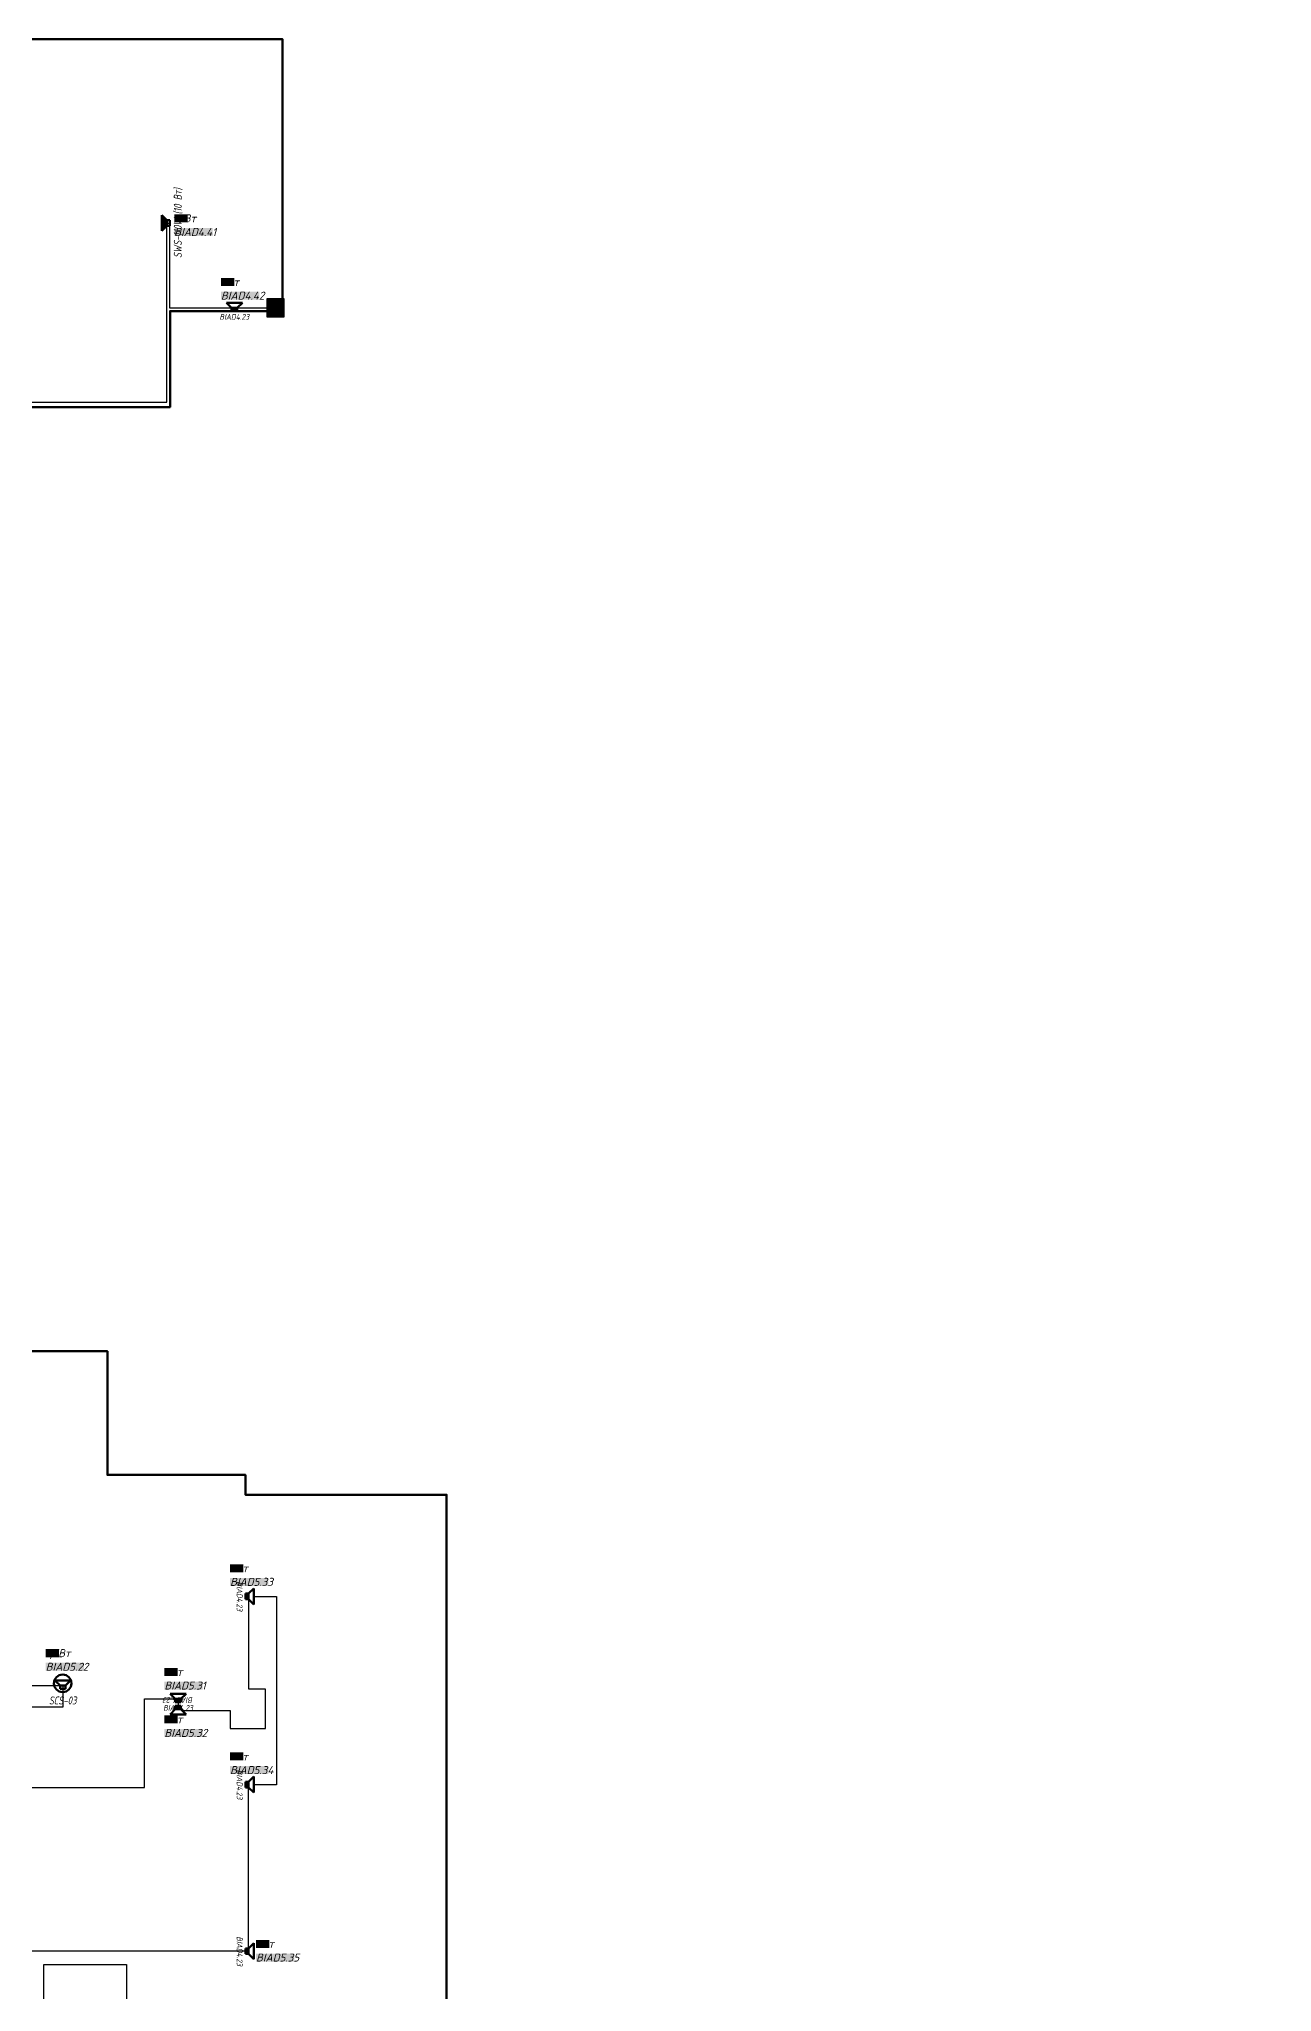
# Model space of a CAD drawing. Extents: x -152830 to 1281226, y -304852 to -2349.
# Drawn here: x 388286 to 426818, y -113005 to -51985 of the extents above; entities that cross this region are included whole.
import ezdxf
from ezdxf import colors
from ezdxf.entities.mleader import LeaderData, LeaderLine
from ezdxf.enums import TextEntityAlignment as Align
from ezdxf.math import Vec2, Vec3

# ---------------------------------------------------------------- set-up
doc = ezdxf.new("R2010")
doc.units = 0
doc.header["$LTSCALE"] = 100
doc.linetypes.add('CONTI', pattern=[0])
doc.layers.get('Defpoints').update_dxf_attribs({"color": 42})
doc.layers.add('_1', color=7, linetype='Continuous')
doc.layers.add('_СОУЭ_Аннотации', color=7, linetype='Continuous')
for name, color, linetype, lineweight in [('_13_СОУЭ_линии', 5, 'Continuous', 70), ('_СОУЭ Оповещение_речевое', 7, 'Continuous', 30), ('НО Оповещатели Речь', 5, 'Continuous', 50)]:
    doc.layers.add(name, color=color, linetype=linetype, lineweight=lineweight)
doc.styles.add('OlympDesign', font='isocpeui.ttf', dxfattribs={"height": 250})
doc.linetypes.add('Открыто в трубе', pattern='A,2,[1,BDG_GOST,S=1,R=0,X=0,Y=0],-4', length=6)

# ---------------------------------------------------------------- blocks, each defined once
blk = doc.blocks.new('*U105')
at = {"layer": 'НО Оповещатели Речь', "color": 5}
for p, q in [((-84, -184), (-242, -26)), ((-242, -26), (242, -26)), ((-84, -184), (84, -184)), ((-84, -281), (-84, -184)), ((84, -281), (-84, -281)), ((84, -184), (242, -26)), ((84, -281), (84, -184))]:
    blk.add_line(p, q, dxfattribs=at)
blk.add_circle((0, -114), 273, dxfattribs=at)
at = {"layer": 'Defpoints', "lineweight": 50, "ltscale": 100, "style": 'OlympDesign', "width": 0.8}
blk.add_text('SСS-03', height=250, dxfattribs=at).set_placement((0, -649), align=Align.MIDDLE_CENTER)
blk = doc.blocks.new('SFT-2300-М')
at = {"true_color": 0xffffff}
h = blk.add_hatch(color=7, dxfattribs=at)
h.dxf.hatch_style = 1
h.paths.add_polyline_path([(250, 292), (-274, 292), (-274, -295), (250, -295)])
at = {"layer": '_1', "lineweight": 30}
h = blk.add_hatch(color=5, dxfattribs=at)
h.dxf.hatch_style = 1
h.paths.add_polyline_path([(177, -2, 1), (-202, -2, 1)])
at = {"color": 5, "lineweight": 30}
blk.add_lwpolyline([(-274, 292), (250, 292), (250, -295), (-274, -295)], close=True, dxfattribs=at)
blk.add_circle((-12, -2), 189, dxfattribs=at)
blk = doc.blocks.new('*U128')
at = {"layer": 'НО Оповещатели Речь'}
h = blk.add_hatch(color=5, dxfattribs=at)
h.dxf.hatch_style = 1
h.set_gradient(color1=(0, 0, 255), color2=(0, 0, 255), rotation=351.73505, tint=1)
h.paths.add_polyline_path([(243, 256), (-243, 256), (-85, 98), (85, 98)])
at = {"linetype": 'CONTI', "lineweight": 60}
for p, q in [((-243, 256), (243, 256)), ((-85, 98), (-243, 256)), ((-85, 0), (-85, 98)), ((85, 0), (-85, 0)), ((85, 98), (85, 0))]:
    blk.add_line(p, q, dxfattribs=at)
at = {"layer": 'НО Оповещатели Речь', "color": 5}
for p, q in [((-85, 98), (-243, 256)), ((-243, 256), (243, 256)), ((85, 98), (-85, 98)), ((-85, 98), (-85, 0)), ((243, 256), (85, 98)), ((85, 98), (243, 256)), ((85, 0), (85, 98)), ((-85, 0), (85, 0))]:
    blk.add_line(p, q, dxfattribs=at)
at = {"layer": 'Defpoints', "color": 7, "lineweight": 50, "ltscale": 100, "style": 'OlympDesign', "width": 0.8}
blk.add_text('SWS-110W (10 Вт)', height=250, dxfattribs=at).set_placement((0, -244), align=Align.MIDDLE_CENTER)
blk = doc.blocks.new('*U104')
at = {"color": 5}
blk.add_wipeout([(-348, 366), (348, 366), (121, 140), (121, 0), (-121, 0), (-121, 140)], dxfattribs=at).dxf.layer = 'НО Оповещатели Речь'
at = {"layer": 'НО Оповещатели Речь'}
h = blk.add_hatch(color=5, dxfattribs=at)
h.dxf.hatch_style = 1
h.set_gradient(color1=(0, 0, 255), color2=(0, 0, 255), tint=1)
h.paths.add_polyline_path([(-121, 0), (121, 0), (121, 140), (-121, 140)])
at = {"layer": 'НО Оповещатели Речь', "color": 5}
for p, q in [((-121, 140), (-348, 366)), ((-348, 366), (348, 366)), ((121, 140), (-121, 140)), ((-121, 140), (-121, 0)), ((-121, 0), (121, 0)), ((121, 140), (348, 366)), ((121, 0), (121, 140))]:
    blk.add_line(p, q, dxfattribs=at)
at = {"layer": 'Defpoints', "lineweight": 50, "ltscale": 100, "style": 'OlympDesign', "width": 0.8}
blk.add_text('BIAD4.23', height=250, dxfattribs=at).set_placement((0, -250), align=Align.MIDDLE_CENTER)

msp = doc.modelspace()

# ---------------------------------------------------------------- linework, layer by layer
at = {"layer": '_13_СОУЭ_линии', "color": 5, "lineweight": 30}
for points in [[(368991.897947, -63326.8474), (392280.98954, -63326.8474), (392280.98954, -57735.89721), (392367.718826, -57735.89721), (392367.718826, -60384.42613), (395413.872066, -60384.42613)], [(382374.168885, -106615.414112), (391587.244807, -106615.414112), (391587.244807, -103849.42613), (392630.687821, -103849.42613), (392630.687821, -104209.256939), (394258.673791, -104209.256939), (394258.673791, -104777.233214), (395358.744299, -104777.233214), (395358.744299, -103543.858078), (394847.026194, -103543.858078), (394847.026194, -100652.356469), (395711.438313, -100652.356469), (395711.438313, -106529.818365), (394826.734289, -106529.818365), (394826.734289, -107588.9057), (394826.734289, -107588.9057), (394826.734289, -111732.271379), (387715.187821, -111732.271379)], [(385027.797999, -103431.902478), (389025.528207, -103431.902478), (389025.528207, -104104.74048), (373190.687821, -104104.74048)], [(388434.070958, -115399.175756), (388434.070958, -112146.388082), (391019.431624, -112146.388082), (391019.431624, -117579.42613)]]:
    msp.add_lwpolyline(points, dxfattribs=at)
at = {"layer": '_СОУЭ_Аннотации', "color": 67, "linetype": 'CONTI', "lineweight": 60, "ltscale": 100, "true_color": 0x727430}
for points in [[(362865.626213, -63484.809572), (392380.626213, -63484.809572), (392380.626213, -60484.809572), (395890.626213, -60484.809572), (395890.626213, -51984.809572), (372090.626213, -51984.809572)], [(401025.687821, -114719.809572), (401025.687821, -97469.419356), (394735.687821, -97469.419356), (394735.687821, -96849.809572), (390425.687821, -96849.809572), (390425.687821, -92984.809572), (355830.505044, -92984.809572), (355830.505044, -88039.809572), (350950.505044, -88039.809572), (350950.505044, -96849.809572), (345510.687821, -96849.809572), (345510.687821, -114719.809572)]]:
    msp.add_lwpolyline(points, dxfattribs=at)

# ---------------------------------------------------------------- block references
msp.add_blockref('SFT-2300-М', (395688.272957, -60382.821717))
at = {"layer": '_СОУЭ Оповещение_речевое', "color": 4, "lineweight": 50, "rotation": 89.99999999999999}
msp.add_blockref('*U128', (392378.679307, -57733.799459), dxfattribs=at)
at = {"layer": '_СОУЭ Оповещение_речевое', "color": 4, "lineweight": 50}
msp.add_blockref('*U105', (389025.528207, -103248.224933), dxfattribs=at)

# ---------------------------------------------------------------- texts
at = {"layer": '_СОУЭ_Аннотации', "color": 7, "linetype": 'Открыто в трубе', "lineweight": 60, "ltscale": 100, "char_height": 250, "width": 418.76026667, "attachment_point": 1, "style": 'OlympDesign', "bg_fill": 1, "box_fill_scale": 1, "bg_fill_color": 7, "bg_fill_true_color": 16777215, "bg_fill_transparency": 0}
for s, insert in [('10Вт', (392511.250036, -57464.06631, 0)), ('6Вт', (393970.526014, -59451.697014, 0)), ('3Вт', (394254.551464, -99640.288831, 0)), ('1,5Вт', (388492.283816, -102294.314186)), ('6Вт', (392202.517529, -102881.277551, 0)), ('3Вт', (394254.551464, -105522.842688, 0))]:
    msp.add_mtext(s, dxfattribs=dict(at, insert=insert))
at = {"layer": '_СОУЭ_Аннотации', "char_height": 250, "width": 1197.06228103, "attachment_point": 1, "style": 'OlympDesign', "bg_fill": 1, "box_fill_scale": 1, "bg_fill_color": 7, "bg_fill_true_color": 16777215, "bg_fill_transparency": 0}
for s, insert in [('BIAD4.41', (392513.580928, -57889.425793, 0)), ('BIAD5.22', (388494.614708, -102719.673669, 0)), ('BIAD5.32', (392204.848422, -104786.18208, 0))]:
    msp.add_mtext(s, dxfattribs=dict(at, insert=insert))

# ---------------------------------------------------------------- leaders
at = {"layer": '_13_СОУЭ_линии', "color": 18, "linetype": 'CONTI', "lineweight": 18, "ltscale": 100, "true_color": 0x000000}
ml = msp.add_multileader_mtext('Standard', dxfattribs=at)
ml.set_content('АЛС 1.1 раздела АПС\\P(см. раздел "ИОС5.5.1")', color=(0, 0, 0), style='OlympDesign')
ml.set_leader_properties(color=256, linetype='ByLayer', lineweight=-1)
ml.build(insert=Vec2(0, 0))
ml.multileader.update_dxf_attribs({"text_left_attachment_type": 6, "text_right_attachment_type": 6, "dogleg_length": 2, "arrow_head_size": 200, "scale": 100})
ctx = ml.context
ctx.base_point, ctx.scale, ctx.char_height, ctx.arrow_head_size, ctx.landing_gap_size, ctx.plane_origin = Vec3(43391.177549, -92119.350032), 100, 250, 200, 0, Vec3(54855.263188, -82979.027992)
ctx.left_attachment, ctx.right_attachment = 6, 6
notes = []
notes.append((ctx, [(0, (1, 1, 0), (47312.010883, -92119.350032), (-1, 0), 200, [(0, [(48521.746321, -90079.139826), (47667.722509, -90245.694326)], 0, [])])]))
ctx.mtext.insert, ctx.mtext.width, ctx.mtext.flow_direction = Vec3(43391.177549, -91794.350032), 4773.88520797, 5
for ctx, leaders in notes:
    for number, flags, end, landing, length, lines in leaders:
        leader = LeaderData()
        leader.index, (leader.has_last_leader_line, leader.has_dogleg_vector, leader.attachment_direction) = number, flags
        leader.last_leader_point, leader.dogleg_vector, leader.dogleg_length = Vec3(end), Vec3(landing), length
        for number, points, colour, breaks in lines:
            line = LeaderLine()
            line.index, line.vertices, line.color, line.breaks = number, Vec3.list(points), colors.encode_raw_color(colour), breaks
            leader.lines.append(line)
        ctx.leaders.append(leader)

# ---------------------------------------------------------------- next in the draw order: block references
at = {"layer": '_СОУЭ Оповещение_речевое', "color": 4, "lineweight": 50, "xscale": 0.71930163509888, "yscale": 0.71930163509888, "zscale": 0.71930163509888}
for p in [(394390.626213, -60484.809572), (392630.687821, -103949.809572)]:
    msp.add_blockref('*U104', p, dxfattribs=at)
at = {"layer": '_СОУЭ Оповещение_речевое', "color": 4, "lineweight": 50, "xscale": 0.71930163509888, "yscale": 0.71930163509888, "zscale": 0.71930163509888, "rotation": 269.9999999999999}
for p in [(394735.687821, -100644.614379), (394735.687821, -106527.168236), (394735.687821, -111731.236955)]:
    msp.add_blockref('*U104', p, dxfattribs=at)

# ---------------------------------------------------------------- next in the draw order: block references
at = {"layer": '_СОУЭ Оповещение_речевое', "color": 4, "lineweight": 50, "xscale": 0.71930163509888, "yscale": 0.71930163509888, "zscale": 0.71930163509888, "rotation": 180}
msp.add_blockref('*U104', (392630.687821, -104069.809572), dxfattribs=at)

# ---------------------------------------------------------------- next in the draw order: texts
at = {"layer": '_СОУЭ_Аннотации', "char_height": 250, "width": 1197.06228103, "attachment_point": 1, "style": 'OlympDesign', "bg_fill": 1, "box_fill_scale": 1, "bg_fill_color": 7, "bg_fill_true_color": 16777215, "bg_fill_transparency": 0}
for s, insert in [('BIAD4.42', (393972.856906, -59877.056498, 0)), ('BIAD5.33', (394256.882357, -100065.648314, 0)), ('BIAD5.34', (394256.882357, -105948.202171, 0)), ('BIAD5.35', (395068.937015, -111804.54638, 0))]:
    msp.add_mtext(s, dxfattribs=dict(at, insert=insert))
at = {"layer": '_СОУЭ_Аннотации', "color": 7, "linetype": 'Открыто в трубе', "lineweight": 60, "ltscale": 100, "insert": (395066.606122, -111379.186897, 0), "char_height": 250, "width": 418.76026667, "attachment_point": 1, "style": 'OlympDesign', "bg_fill": 1, "box_fill_scale": 1, "bg_fill_color": 7, "bg_fill_true_color": 16777215, "bg_fill_transparency": 0}
msp.add_mtext('3Вт', dxfattribs=at)

# ---------------------------------------------------------------- next in the draw order: texts
at = {"layer": '_СОУЭ_Аннотации', "insert": (392204.848422, -103306.637034, 0), "char_height": 250, "width": 1197.06228103, "attachment_point": 1, "style": 'OlympDesign', "bg_fill": 1, "box_fill_scale": 1, "bg_fill_color": 7, "bg_fill_true_color": 16777215, "bg_fill_transparency": 0}
msp.add_mtext('BIAD5.31', dxfattribs=at)
at = {"layer": '_СОУЭ_Аннотации', "color": 7, "linetype": 'Открыто в трубе', "lineweight": 60, "ltscale": 100, "insert": (392202.517529, -104360.822597, 0), "char_height": 250, "width": 418.76026667, "attachment_point": 1, "style": 'OlympDesign', "bg_fill": 1, "box_fill_scale": 1, "bg_fill_color": 7, "bg_fill_true_color": 16777215, "bg_fill_transparency": 0}
msp.add_mtext('6Вт', dxfattribs=at)

doc.saveas('drawing.dxf')
